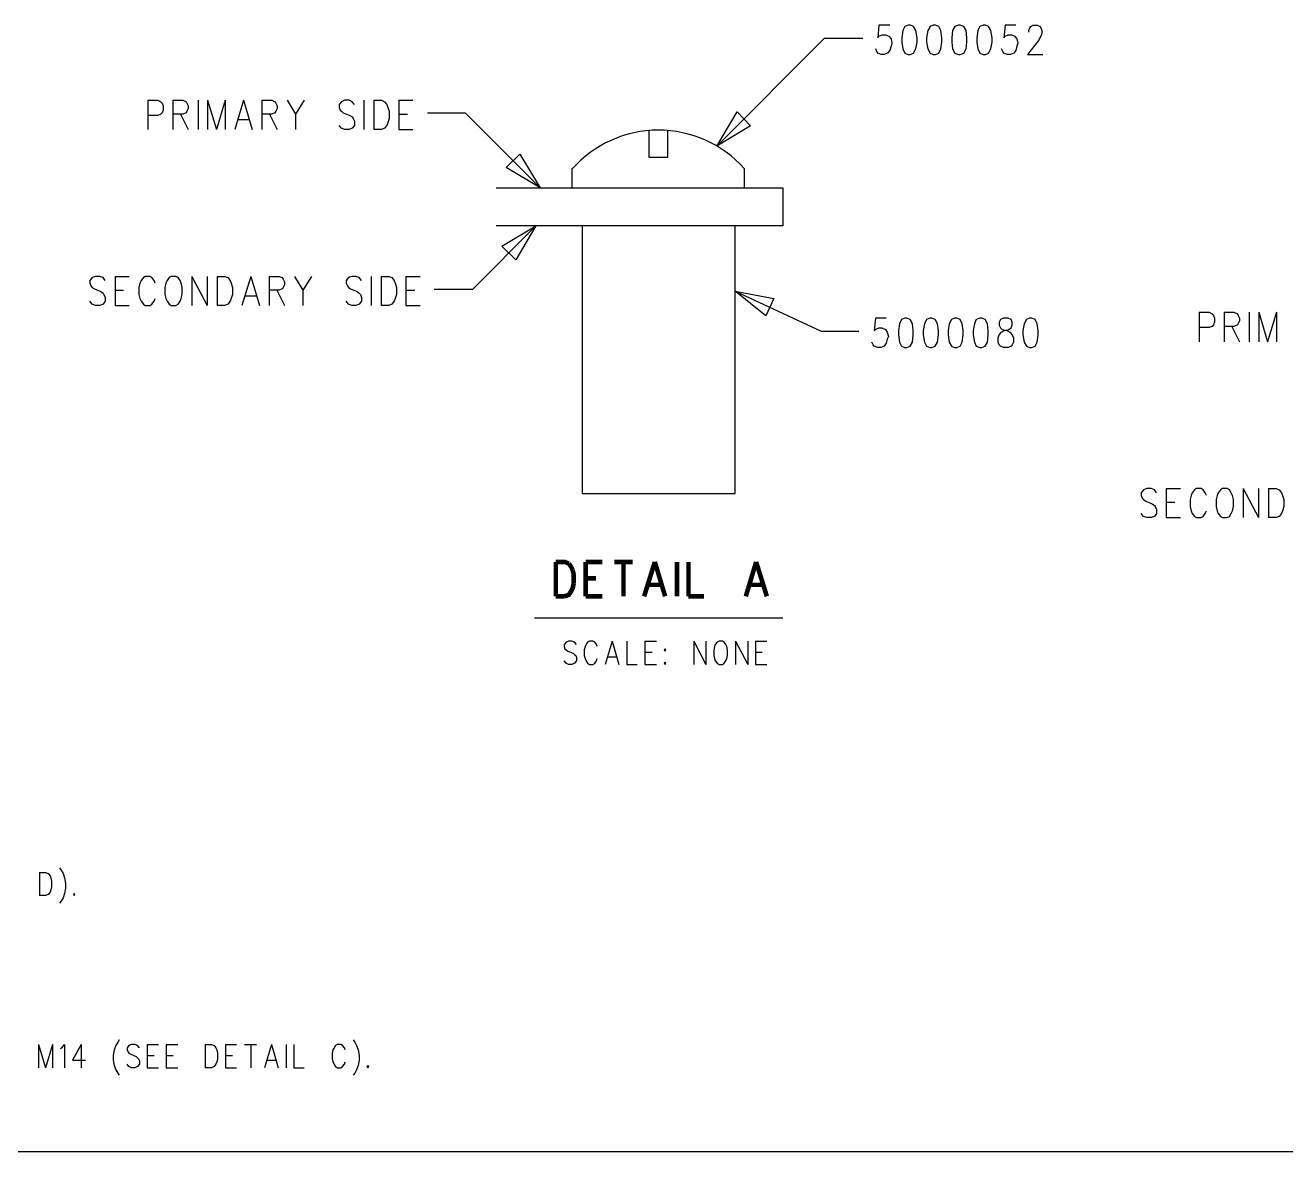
# Model space of a CAD drawing. Extents: x 11.9 to 28.1, y 10.8 to 21.2.
# Drawn here: x 16.591 to 19.888, y 10.799 to 13.746 of the extents above; entities that cross this region are included whole.
import ezdxf

# ---------------------------------------------------------------- set-up
doc = ezdxf.new("R2010")
doc.units = 0
doc.header["$MEASUREMENT"] = 0
doc.layers.add('LAYNR1', color=2, linetype='Continuous')

msp = doc.modelspace()

# ---------------------------------------------------------------- linework, layer by layer
at = {"layer": 'LAYNR1', "color": 7}
for points in [[(18.853, 13.746), (18.824, 13.746), (18.821, 13.713), (18.824, 13.717), (18.833, 13.721), (18.841, 13.721), (18.85, 13.717), (18.856, 13.71), (18.858, 13.699), (18.856, 13.691), (18.853, 13.68), (18.847, 13.673), (18.838, 13.669), (18.83, 13.669), (18.821, 13.673), (18.819, 13.677), (18.816, 13.684)], [(19.182, 13.746), (19.154, 13.746), (19.151, 13.713), (19.154, 13.717), (19.162, 13.721), (19.171, 13.721), (19.179, 13.717), (19.185, 13.71), (19.188, 13.699), (19.185, 13.691), (19.182, 13.68), (19.177, 13.673), (19.168, 13.669), (19.16, 13.669), (19.151, 13.673), (19.148, 13.677), (19.145, 13.684)], [(19.216, 13.728), (19.216, 13.732), (19.219, 13.739), (19.222, 13.743), (19.228, 13.746), (19.239, 13.746), (19.245, 13.743), (19.248, 13.739), (19.25, 13.732), (19.25, 13.724), (19.248, 13.717), (19.242, 13.706), (19.213, 13.669), (19.253, 13.669)], [(18.4, 13.43), (18.682, 13.712)], [(18.682, 13.712), (18.782, 13.712)], [(16.912, 13.55), (16.912, 13.473)], [(16.912, 13.55), (16.938, 13.55), (16.946, 13.546), (16.949, 13.542), (16.952, 13.535), (16.952, 13.524), (16.949, 13.517), (16.946, 13.513), (16.938, 13.51), (16.912, 13.51)], [(16.977, 13.55), (16.977, 13.473)], [(16.977, 13.55), (17.003, 13.55), (17.012, 13.546), (17.014, 13.542), (17.017, 13.535), (17.017, 13.528), (17.014, 13.521), (17.012, 13.517), (17.003, 13.513), (16.977, 13.513)], [(17.043, 13.55), (17.043, 13.473)], [(17.068, 13.55), (17.068, 13.473)], [(17.068, 13.55), (17.091, 13.473)], [(17.114, 13.55), (17.091, 13.473)], [(17.114, 13.55), (17.114, 13.473)], [(17.162, 13.55), (17.139, 13.473)], [(17.162, 13.55), (17.185, 13.473)], [(17.21, 13.55), (17.21, 13.473)], [(17.21, 13.55), (17.236, 13.55), (17.244, 13.546), (17.247, 13.542), (17.25, 13.535), (17.25, 13.528), (17.247, 13.521), (17.244, 13.517), (17.236, 13.513), (17.21, 13.513)], [(17.276, 13.55), (17.298, 13.513), (17.298, 13.473)], [(17.321, 13.55), (17.298, 13.513)], [(17.452, 13.539), (17.446, 13.546), (17.438, 13.55), (17.426, 13.55), (17.418, 13.546), (17.412, 13.539), (17.412, 13.531), (17.415, 13.524), (17.418, 13.521), (17.423, 13.517), (17.44, 13.51), (17.446, 13.506), (17.449, 13.502), (17.452, 13.495), (17.452, 13.484), (17.446, 13.477), (17.438, 13.473), (17.426, 13.473), (17.418, 13.477), (17.412, 13.484)], [(17.477, 13.55), (17.477, 13.473)], [(17.503, 13.55), (17.503, 13.473)], [(17.503, 13.55), (17.523, 13.55), (17.531, 13.546), (17.537, 13.539), (17.54, 13.531), (17.543, 13.521), (17.543, 13.502), (17.54, 13.491), (17.537, 13.484), (17.531, 13.477), (17.523, 13.473), (17.503, 13.473)], [(17.568, 13.55), (17.568, 13.473)], [(17.568, 13.55), (17.605, 13.55)], [(16.997, 13.513), (17.017, 13.473)], [(17.148, 13.499), (17.176, 13.499)], [(17.23, 13.513), (17.25, 13.473)], [(17.568, 13.513), (17.591, 13.513)], [(17.743, 13.516), (17.643, 13.516)], [(17.938, 13.321), (17.743, 13.516)], [(17.568, 13.473), (17.605, 13.473)], [(18.222, 13.471), (18.222, 13.401)], [(18.272, 13.401), (18.272, 13.471)], [(18.222, 13.401), (18.272, 13.401)], [(18.022, 13.321), (18.022, 13.371)], [(18.472, 13.371), (18.472, 13.321)], [(17.823, 13.321), (18.573, 13.321)], [(18.573, 13.321), (18.573, 13.221)], [(17.927, 13.221), (17.761, 13.055)], [(18.573, 13.221), (17.823, 13.221)], [(18.048, 13.221), (18.048, 12.521)], [(18.448, 12.521), (18.448, 13.221)], [(16.8, 13.078), (16.795, 13.086), (16.786, 13.089), (16.775, 13.089), (16.766, 13.086), (16.76, 13.078), (16.76, 13.071), (16.763, 13.064), (16.766, 13.06), (16.772, 13.056), (16.789, 13.049), (16.795, 13.045), (16.797, 13.042), (16.8, 13.034), (16.8, 13.024), (16.795, 13.016), (16.786, 13.013), (16.775, 13.013), (16.766, 13.016), (16.76, 13.024)], [(16.826, 13.089), (16.826, 13.013)], [(16.826, 13.089), (16.863, 13.089)], [(16.931, 13.071), (16.928, 13.078), (16.922, 13.086), (16.917, 13.089), (16.905, 13.089), (16.9, 13.086), (16.894, 13.078), (16.891, 13.071), (16.888, 13.06), (16.888, 13.042), (16.891, 13.031), (16.894, 13.024), (16.9, 13.016), (16.905, 13.013), (16.917, 13.013), (16.922, 13.016), (16.928, 13.024), (16.931, 13.031)], [(17.027, 13.089), (17.027, 13.013)], [(17.027, 13.089), (17.067, 13.013)], [(17.067, 13.089), (17.067, 13.013)], [(17.093, 13.089), (17.093, 13.013)], [(17.093, 13.089), (17.113, 13.089), (17.121, 13.086), (17.127, 13.078), (17.13, 13.071), (17.133, 13.06), (17.133, 13.042), (17.13, 13.031), (17.127, 13.024), (17.121, 13.016), (17.113, 13.013), (17.093, 13.013)], [(17.181, 13.089), (17.158, 13.013)], [(17.181, 13.089), (17.204, 13.013)], [(17.229, 13.089), (17.229, 13.013)], [(17.229, 13.089), (17.255, 13.089), (17.263, 13.086), (17.266, 13.082), (17.269, 13.075), (17.269, 13.067), (17.266, 13.06), (17.263, 13.056), (17.255, 13.053), (17.229, 13.053)], [(17.295, 13.089), (17.317, 13.053), (17.317, 13.013)], [(17.34, 13.089), (17.317, 13.053)], [(17.471, 13.078), (17.465, 13.086), (17.456, 13.089), (17.445, 13.089), (17.437, 13.086), (17.431, 13.078), (17.431, 13.071), (17.434, 13.064), (17.437, 13.06), (17.442, 13.056), (17.459, 13.049), (17.465, 13.045), (17.468, 13.042), (17.471, 13.034), (17.471, 13.024), (17.465, 13.016), (17.456, 13.013), (17.445, 13.013), (17.437, 13.016), (17.431, 13.024)], [(17.496, 13.089), (17.496, 13.013)], [(17.522, 13.089), (17.522, 13.013)], [(17.522, 13.089), (17.542, 13.089), (17.55, 13.086), (17.556, 13.078), (17.559, 13.071), (17.562, 13.06), (17.562, 13.042), (17.559, 13.031), (17.556, 13.024), (17.55, 13.016), (17.542, 13.013), (17.522, 13.013)], [(17.587, 13.089), (17.587, 13.013)], [(17.587, 13.089), (17.624, 13.089)], [(16.826, 13.053), (16.848, 13.053)], [(17.167, 13.038), (17.195, 13.038)], [(17.249, 13.053), (17.269, 13.013)], [(17.587, 13.053), (17.61, 13.053)], [(17.761, 13.055), (17.661, 13.055)], [(18.448, 13.05), (18.673, 12.946)], [(16.826, 13.013), (16.863, 13.013)], [(17.587, 13.013), (17.624, 13.013)], [(19.662, 12.995), (19.662, 12.918)], [(19.662, 12.995), (19.688, 12.995), (19.696, 12.991), (19.699, 12.987), (19.702, 12.98), (19.702, 12.969), (19.699, 12.962), (19.696, 12.958), (19.688, 12.955), (19.662, 12.955)], [(19.727, 12.995), (19.727, 12.918)], [(19.727, 12.995), (19.753, 12.995), (19.762, 12.991), (19.764, 12.987), (19.767, 12.98), (19.767, 12.973), (19.764, 12.966), (19.762, 12.962), (19.753, 12.958), (19.727, 12.958)], [(19.793, 12.995), (19.793, 12.918)], [(19.818, 12.995), (19.818, 12.918)], [(19.818, 12.995), (19.841, 12.918)], [(19.864, 12.995), (19.841, 12.918)], [(19.864, 12.995), (19.864, 12.918)], [(18.843, 12.98), (18.815, 12.98), (18.812, 12.947)], [(18.883, 12.976), (18.878, 12.965), (18.875, 12.947)], [(18.892, 12.98), (18.883, 12.976)], [(18.906, 12.976), (18.897, 12.98), (18.892, 12.98)], [(18.914, 12.947), (18.912, 12.965), (18.906, 12.976)], [(18.949, 12.976), (18.943, 12.965), (18.94, 12.947)], [(18.957, 12.98), (18.949, 12.976)], [(18.971, 12.976), (18.963, 12.98), (18.957, 12.98)], [(18.98, 12.947), (18.977, 12.965), (18.971, 12.976)], [(19.014, 12.976), (19.008, 12.965), (19.005, 12.947)], [(19.022, 12.98), (19.014, 12.976)], [(19.037, 12.976), (19.028, 12.98), (19.022, 12.98)], [(19.045, 12.947), (19.042, 12.965), (19.037, 12.976)], [(19.079, 12.976), (19.074, 12.965), (19.071, 12.947)], [(19.088, 12.98), (19.079, 12.976)], [(19.102, 12.976), (19.093, 12.98), (19.088, 12.98)], [(19.11, 12.947), (19.108, 12.965), (19.102, 12.976)], [(19.142, 12.976), (19.139, 12.969), (19.139, 12.961), (19.142, 12.954), (19.147, 12.95), (19.159, 12.947)], [(19.15, 12.98), (19.142, 12.976)], [(19.17, 12.976), (19.162, 12.98), (19.15, 12.98)], [(19.153, 12.947), (19.164, 12.95), (19.17, 12.954), (19.173, 12.961), (19.173, 12.969), (19.17, 12.976)], [(19.21, 12.976), (19.204, 12.965), (19.201, 12.947)], [(19.218, 12.98), (19.21, 12.976)], [(19.233, 12.976), (19.224, 12.98), (19.218, 12.98)], [(19.241, 12.947), (19.238, 12.965), (19.233, 12.976)], [(18.673, 12.946), (18.772, 12.946)], [(18.812, 12.947), (18.815, 12.95), (18.824, 12.954), (18.832, 12.954), (18.841, 12.95), (18.846, 12.943), (18.849, 12.932), (18.846, 12.925), (18.843, 12.914), (18.838, 12.906), (18.829, 12.903), (18.821, 12.903), (18.812, 12.906), (18.809, 12.91), (18.806, 12.917)], [(18.875, 12.947), (18.875, 12.936), (18.878, 12.917)], [(18.912, 12.917), (18.914, 12.936), (18.914, 12.947)], [(18.94, 12.947), (18.94, 12.936), (18.943, 12.917)], [(18.977, 12.917), (18.98, 12.936), (18.98, 12.947)], [(19.005, 12.947), (19.005, 12.936), (19.008, 12.917)], [(19.042, 12.917), (19.045, 12.936), (19.045, 12.947)], [(19.071, 12.947), (19.071, 12.936), (19.074, 12.917)], [(19.108, 12.917), (19.11, 12.936), (19.11, 12.947)], [(19.136, 12.917), (19.136, 12.928), (19.139, 12.936), (19.145, 12.943), (19.153, 12.947)], [(19.159, 12.947), (19.167, 12.943), (19.173, 12.936), (19.176, 12.928), (19.176, 12.917)], [(19.201, 12.947), (19.201, 12.936), (19.204, 12.917)], [(19.238, 12.917), (19.241, 12.936), (19.241, 12.947)], [(19.747, 12.958), (19.767, 12.918)], [(18.878, 12.917), (18.883, 12.906), (18.892, 12.903), (18.897, 12.903), (18.906, 12.906), (18.912, 12.917)], [(18.943, 12.917), (18.949, 12.906), (18.957, 12.903), (18.963, 12.903), (18.971, 12.906), (18.977, 12.917)], [(19.008, 12.917), (19.014, 12.906), (19.022, 12.903), (19.028, 12.903), (19.037, 12.906), (19.042, 12.917)], [(19.074, 12.917), (19.079, 12.906), (19.088, 12.903), (19.093, 12.903), (19.102, 12.906), (19.108, 12.917)], [(19.176, 12.917), (19.173, 12.91), (19.17, 12.906), (19.162, 12.903), (19.15, 12.903), (19.142, 12.906), (19.139, 12.91), (19.136, 12.917)], [(19.204, 12.917), (19.21, 12.906), (19.218, 12.903), (19.224, 12.903), (19.233, 12.906), (19.238, 12.917)], [(19.55, 12.523), (19.545, 12.531), (19.536, 12.534), (19.525, 12.534), (19.516, 12.531), (19.51, 12.523), (19.51, 12.516), (19.513, 12.509), (19.516, 12.505), (19.522, 12.501), (19.539, 12.494), (19.545, 12.49), (19.547, 12.487), (19.55, 12.479), (19.55, 12.469), (19.545, 12.461), (19.536, 12.458), (19.525, 12.458), (19.516, 12.461), (19.51, 12.469)], [(19.576, 12.534), (19.576, 12.458)], [(19.576, 12.534), (19.613, 12.534)], [(19.681, 12.516), (19.678, 12.523), (19.672, 12.531), (19.667, 12.534), (19.655, 12.534), (19.65, 12.531), (19.644, 12.523), (19.641, 12.516), (19.638, 12.505), (19.638, 12.487), (19.641, 12.476), (19.644, 12.469), (19.65, 12.461), (19.655, 12.458), (19.667, 12.458), (19.672, 12.461), (19.678, 12.469), (19.681, 12.476)], [(19.777, 12.534), (19.777, 12.458)], [(19.777, 12.534), (19.817, 12.458)], [(19.817, 12.534), (19.817, 12.458)], [(19.843, 12.534), (19.843, 12.458)], [(19.843, 12.534), (19.863, 12.534), (19.871, 12.531), (19.877, 12.523), (19.88, 12.516), (19.883, 12.505), (19.883, 12.487), (19.88, 12.476), (19.877, 12.469), (19.871, 12.461), (19.863, 12.458), (19.843, 12.458)], [(18.048, 12.521), (18.448, 12.521)], [(19.576, 12.498), (19.598, 12.498)], [(19.576, 12.458), (19.613, 12.458)], [(17.923, 12.196), (18.573, 12.196)], [(18.033, 12.126), (18.028, 12.132), (18.021, 12.135), (18.012, 12.135), (18.006, 12.132), (18.001, 12.126), (18.001, 12.121)], [(18.087, 12.121), (18.085, 12.126), (18.081, 12.132), (18.076, 12.135), (18.067, 12.135), (18.062, 12.132), (18.058, 12.126), (18.056, 12.121)], [(18.126, 12.135), (18.108, 12.074)], [(18.126, 12.135), (18.144, 12.074)], [(18.165, 12.135), (18.165, 12.074)], [(18.212, 12.135), (18.212, 12.074)], [(18.212, 12.135), (18.242, 12.135)], [(18.34, 12.135), (18.34, 12.074)], [(18.34, 12.135), (18.371, 12.074)], [(18.371, 12.135), (18.371, 12.074)], [(18.406, 12.135), (18.401, 12.132), (18.396, 12.126), (18.394, 12.121)], [(18.426, 12.121), (18.424, 12.126), (18.419, 12.132), (18.415, 12.135), (18.406, 12.135)], [(18.449, 12.135), (18.449, 12.074)], [(18.449, 12.135), (18.481, 12.074)], [(18.481, 12.135), (18.481, 12.074)], [(18.501, 12.135), (18.501, 12.074)], [(18.501, 12.135), (18.531, 12.135)], [(18.001, 12.121), (18.003, 12.115), (18.006, 12.112), (18.01, 12.109), (18.024, 12.103), (18.028, 12.1), (18.031, 12.097)], [(18.056, 12.121), (18.053, 12.112), (18.053, 12.097)], [(18.212, 12.106), (18.231, 12.106)], [(18.394, 12.121), (18.392, 12.112), (18.392, 12.097)], [(18.428, 12.097), (18.428, 12.112), (18.426, 12.121)], [(18.501, 12.106), (18.519, 12.106)], [(18.012, 12.074), (18.006, 12.077), (18.001, 12.083)], [(18.021, 12.074), (18.012, 12.074)], [(18.031, 12.097), (18.033, 12.092), (18.033, 12.083), (18.028, 12.077), (18.021, 12.074)], [(18.053, 12.097), (18.056, 12.089), (18.058, 12.083), (18.062, 12.077), (18.067, 12.074)], [(18.067, 12.074), (18.076, 12.074)], [(18.076, 12.074), (18.081, 12.077), (18.085, 12.083), (18.087, 12.089)], [(18.115, 12.094), (18.137, 12.094)], [(18.165, 12.074), (18.192, 12.074)], [(18.212, 12.074), (18.242, 12.074)], [(18.265, 12.08), (18.262, 12.077), (18.265, 12.074)], [(18.265, 12.074), (18.267, 12.077), (18.265, 12.08)], [(18.392, 12.097), (18.394, 12.089), (18.396, 12.083), (18.401, 12.077), (18.406, 12.074)], [(18.406, 12.074), (18.415, 12.074)], [(18.415, 12.074), (18.419, 12.077), (18.424, 12.083), (18.426, 12.089), (18.428, 12.097)], [(18.501, 12.074), (18.531, 12.074)], [(16.681, 11.542), (16.685, 11.536), (16.69, 11.527), (16.694, 11.516)], [(16.628, 11.53), (16.628, 11.469)], [(16.628, 11.53), (16.644, 11.53), (16.651, 11.527), (16.656, 11.521), (16.658, 11.516)], [(16.658, 11.516), (16.66, 11.507), (16.66, 11.492)], [(16.694, 11.516), (16.696, 11.501), (16.696, 11.489), (16.694, 11.475), (16.69, 11.463), (16.685, 11.455), (16.681, 11.449)], [(16.66, 11.492), (16.658, 11.484), (16.656, 11.478), (16.651, 11.472), (16.644, 11.469)], [(16.644, 11.469), (16.628, 11.469)], [(16.719, 11.475), (16.717, 11.472), (16.719, 11.469)], [(16.719, 11.469), (16.721, 11.472), (16.719, 11.475)], [(16.626, 11.08), (16.626, 11.019)], [(16.626, 11.08), (16.644, 11.019)], [(16.662, 11.08), (16.644, 11.019)], [(16.662, 11.08), (16.662, 11.019)], [(16.683, 11.069), (16.687, 11.071), (16.694, 11.08), (16.694, 11.019)], [(16.737, 11.08), (16.715, 11.039), (16.749, 11.039)], [(16.737, 11.08), (16.737, 11.019)], [(16.837, 11.092), (16.833, 11.086), (16.828, 11.077), (16.824, 11.066)], [(16.89, 11.071), (16.885, 11.077), (16.878, 11.08), (16.869, 11.08), (16.862, 11.077), (16.858, 11.071), (16.858, 11.066)], [(16.91, 11.08), (16.91, 11.019)], [(16.91, 11.08), (16.94, 11.08)], [(16.96, 11.08), (16.96, 11.019)], [(16.96, 11.08), (16.99, 11.08)], [(17.062, 11.08), (17.062, 11.019)], [(17.062, 11.08), (17.078, 11.08), (17.085, 11.077), (17.09, 11.071), (17.092, 11.066)], [(17.115, 11.08), (17.115, 11.019)], [(17.115, 11.08), (17.144, 11.08)], [(17.165, 11.08), (17.196, 11.08)], [(17.181, 11.08), (17.181, 11.019)], [(17.235, 11.08), (17.217, 11.019)], [(17.235, 11.08), (17.253, 11.019)], [(17.274, 11.08), (17.274, 11.019)], [(17.294, 11.08), (17.294, 11.019)], [(17.428, 11.066), (17.426, 11.071), (17.421, 11.077), (17.417, 11.08), (17.408, 11.08), (17.403, 11.077), (17.399, 11.071), (17.396, 11.066)], [(17.449, 11.092), (17.453, 11.086), (17.458, 11.077), (17.462, 11.066)], [(16.824, 11.066), (16.821, 11.051), (16.821, 11.039), (16.824, 11.025), (16.828, 11.013), (16.833, 11.005), (16.837, 10.999)], [(16.858, 11.066), (16.86, 11.06), (16.862, 11.057), (16.867, 11.054), (16.881, 11.048), (16.885, 11.045), (16.887, 11.042)], [(16.91, 11.051), (16.928, 11.051)], [(16.96, 11.051), (16.978, 11.051)], [(17.092, 11.066), (17.094, 11.057), (17.094, 11.042)], [(17.115, 11.051), (17.133, 11.051)], [(17.396, 11.066), (17.394, 11.057), (17.394, 11.042)], [(17.462, 11.066), (17.465, 11.051), (17.465, 11.039), (17.462, 11.025), (17.458, 11.013), (17.453, 11.005), (17.449, 10.999)], [(16.869, 11.019), (16.862, 11.022), (16.858, 11.028)], [(16.878, 11.019), (16.869, 11.019)], [(16.887, 11.042), (16.89, 11.037), (16.89, 11.028), (16.885, 11.022), (16.878, 11.019)], [(16.91, 11.019), (16.94, 11.019)], [(16.96, 11.019), (16.99, 11.019)], [(17.078, 11.019), (17.062, 11.019)], [(17.094, 11.042), (17.092, 11.034), (17.09, 11.028), (17.085, 11.022), (17.078, 11.019)], [(17.115, 11.019), (17.144, 11.019)], [(17.224, 11.039), (17.246, 11.039)], [(17.294, 11.019), (17.321, 11.019)], [(17.394, 11.042), (17.396, 11.034), (17.399, 11.028), (17.403, 11.022), (17.408, 11.019)], [(17.408, 11.019), (17.417, 11.019)], [(17.417, 11.019), (17.421, 11.022), (17.426, 11.028), (17.428, 11.034)], [(17.487, 11.025), (17.485, 11.022), (17.487, 11.019)], [(17.487, 11.019), (17.49, 11.022), (17.487, 11.025)], [(28.093, 10.799), (11.892, 10.799)]]:
    msp.add_lwpolyline(points, dxfattribs=at)
for points in [[(18.901, 13.746), (18.892, 13.743), (18.887, 13.732), (18.884, 13.713), (18.884, 13.702), (18.887, 13.684), (18.892, 13.673), (18.901, 13.669), (18.907, 13.669), (18.915, 13.673), (18.921, 13.684), (18.924, 13.702), (18.924, 13.713), (18.921, 13.732), (18.915, 13.743), (18.907, 13.746), (18.901, 13.746)], [(18.966, 13.746), (18.958, 13.743), (18.952, 13.732), (18.949, 13.713), (18.949, 13.702), (18.952, 13.684), (18.958, 13.673), (18.966, 13.669), (18.972, 13.669), (18.981, 13.673), (18.986, 13.684), (18.989, 13.702), (18.989, 13.713), (18.986, 13.732), (18.981, 13.743), (18.972, 13.746), (18.966, 13.746)], [(19.032, 13.746), (19.023, 13.743), (19.017, 13.732), (19.015, 13.713), (19.015, 13.702), (19.017, 13.684), (19.023, 13.673), (19.032, 13.669), (19.037, 13.669), (19.046, 13.673), (19.052, 13.684), (19.054, 13.702), (19.054, 13.713), (19.052, 13.732), (19.046, 13.743), (19.037, 13.746), (19.032, 13.746)], [(19.097, 13.746), (19.088, 13.743), (19.083, 13.732), (19.08, 13.713), (19.08, 13.702), (19.083, 13.684), (19.088, 13.673), (19.097, 13.669), (19.103, 13.669), (19.111, 13.673), (19.117, 13.684), (19.12, 13.702), (19.12, 13.713), (19.117, 13.732), (19.111, 13.743), (19.103, 13.746), (19.097, 13.746)], [(18.4, 13.43), (18.453, 13.519), (18.488, 13.483), (18.4, 13.43)], [(17.938, 13.321), (17.849, 13.374), (17.885, 13.409), (17.938, 13.321)], [(17.927, 13.221), (17.874, 13.132), (17.838, 13.168), (17.927, 13.221)], [(16.973, 13.089), (16.968, 13.086), (16.962, 13.078), (16.959, 13.071), (16.956, 13.06), (16.956, 13.042), (16.959, 13.031), (16.962, 13.024), (16.968, 13.016), (16.973, 13.013), (16.985, 13.013), (16.991, 13.016), (16.996, 13.024), (16.999, 13.031), (17.002, 13.042), (17.002, 13.06), (16.999, 13.071), (16.996, 13.078), (16.991, 13.086), (16.985, 13.089), (16.973, 13.089)], [(18.448, 13.05), (18.549, 13.031), (18.528, 12.986), (18.448, 13.05)], [(19.723, 12.534), (19.718, 12.531), (19.712, 12.523), (19.709, 12.516), (19.706, 12.505), (19.706, 12.487), (19.709, 12.476), (19.712, 12.469), (19.718, 12.461), (19.723, 12.458), (19.735, 12.458), (19.741, 12.461), (19.746, 12.469), (19.749, 12.476), (19.752, 12.487), (19.752, 12.505), (19.749, 12.516), (19.746, 12.523), (19.741, 12.531), (19.735, 12.534), (19.723, 12.534)], [(18.265, 12.115), (18.262, 12.112), (18.265, 12.109), (18.267, 12.112), (18.265, 12.115)]]:
    msp.add_lwpolyline(points, close=True, dxfattribs=at)
msp.add_lwpolyline([(18.472, 13.371, 0.448907), (18.022, 13.37)], format="xyb", dxfattribs=at)
at = {"layer": 'LAYNR1', "color": 7, "const_width": 0.012}
for points in [[(17.979, 12.342), (17.979, 12.252)], [(17.979, 12.342), (18.002, 12.342), (18.013, 12.338)], [(18.013, 12.338), (18.019, 12.329), (18.023, 12.321)], [(18.057, 12.342), (18.057, 12.252)], [(18.057, 12.342), (18.101, 12.342)], [(18.132, 12.342), (18.18, 12.342)], [(18.156, 12.342), (18.156, 12.252)], [(18.238, 12.342), (18.21, 12.252)], [(18.238, 12.342), (18.265, 12.252)], [(18.296, 12.342), (18.296, 12.252)], [(18.326, 12.342), (18.326, 12.252)], [(18.503, 12.342), (18.476, 12.252)], [(18.503, 12.342), (18.531, 12.252)], [(18.023, 12.321), (18.026, 12.308), (18.026, 12.286)], [(18.057, 12.299), (18.084, 12.299)], [(18.026, 12.286), (18.023, 12.273), (18.019, 12.265), (18.013, 12.256), (18.002, 12.252)], [(18.221, 12.282), (18.255, 12.282)], [(18.486, 12.282), (18.521, 12.282)], [(18.002, 12.252), (17.979, 12.252)], [(18.057, 12.252), (18.101, 12.252)], [(18.326, 12.252), (18.367, 12.252)]]:
    msp.add_lwpolyline(points, dxfattribs=at)

doc.saveas('drawing.dxf')
